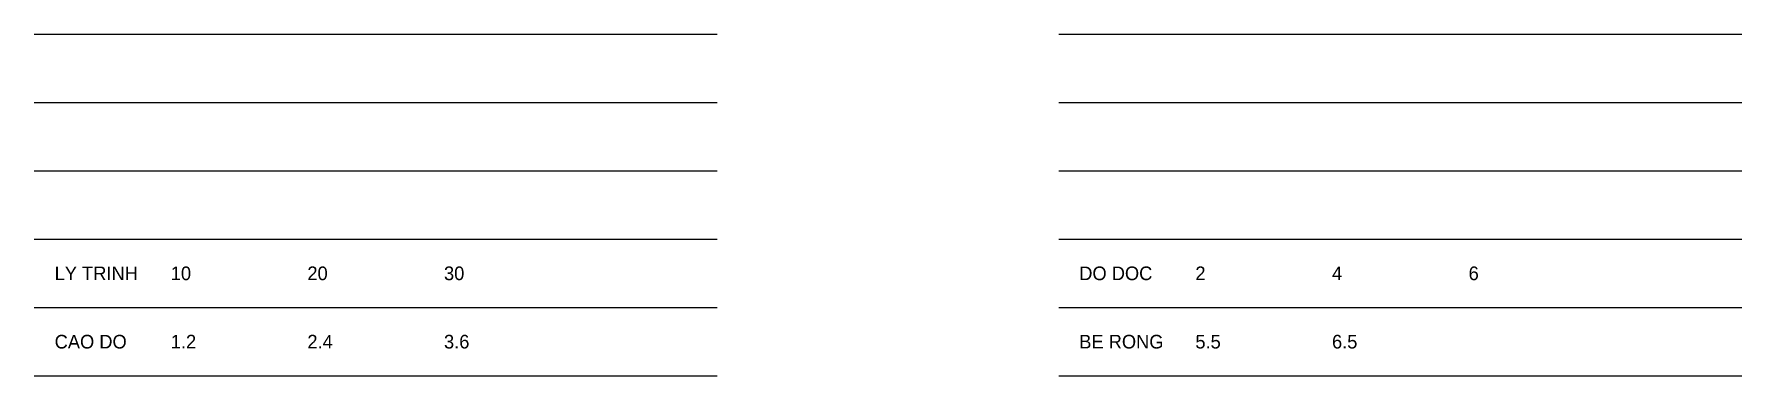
# Model space of a CAD drawing. Header units: metres. Extents: x 0 to 25, y 0 to 5.
import ezdxf

# ---------------------------------------------------------------- set-up
doc = ezdxf.new("R2010")
doc.units = ezdxf.units.M

msp = doc.modelspace()

# ---------------------------------------------------------------- linework, layer by layer
for p, q in [((0, 5), (10, 5)), ((15, 5), (25, 5)), ((0, 4), (10, 4)), ((15, 4), (25, 4)), ((0, 3), (10, 3)), ((15, 3), (25, 3)), ((0, 2), (10, 2)), ((15, 2), (25, 2)), ((0, 1), (10, 1)), ((15, 1), (25, 1)), ((0, 0), (10, 0)), ((15, 0), (25, 0))]:
    msp.add_line(p, q)

# ---------------------------------------------------------------- texts
for s, p in [('LY TRINH', (0.3, 1.4)), ('10', (2, 1.4)), ('20', (4, 1.4)), ('30', (6, 1.4)), ('DO DOC', (15.3, 1.4)), ('2', (17, 1.4)), ('4', (19, 1.4)), ('6', (21, 1.4)), ('CAO DO', (0.3, 0.4)), ('1.2', (2, 0.4)), ('2.4', (4, 0.4)), ('3.6', (6, 0.4)), ('BE RONG', (15.3, 0.4)), ('5.5', (17, 0.4)), ('6.5', (19, 0.4))]:
    msp.add_text(s, height=0.2).set_placement(p)

doc.saveas('drawing.dxf')
